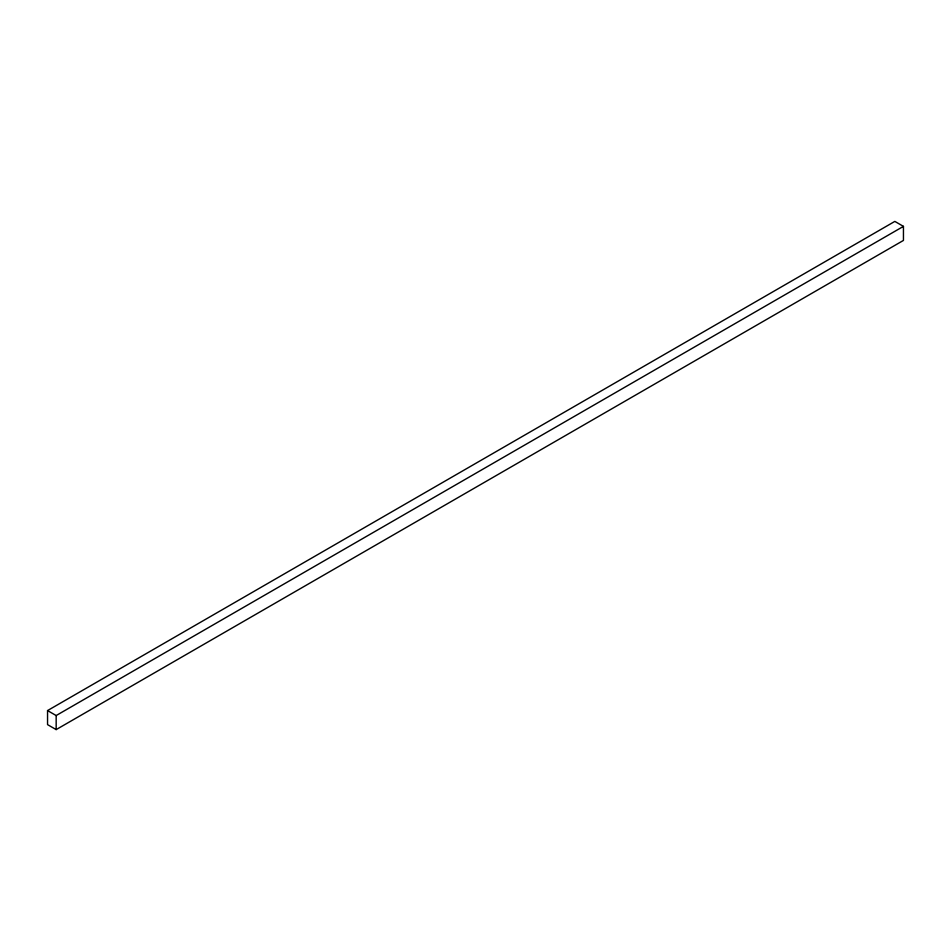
<?xml version="1.0" encoding="UTF-8"?>
<svg xmlns="http://www.w3.org/2000/svg" width="951" height="951" viewBox="0 0 951 951"><rect width="100%" height="100%" fill="white"/><g stroke="black" fill="none" stroke-linecap="round" stroke-linejoin="round"><path stroke-width="1.43" d="M47.55 710.575L894.832 221.405L903.45 226.374L903.45 240.425L56.168 729.595L47.55 724.626L47.55 710.575L56.168 715.544L903.45 226.374M56.168 715.544L56.168 729.595"/></g></svg>
